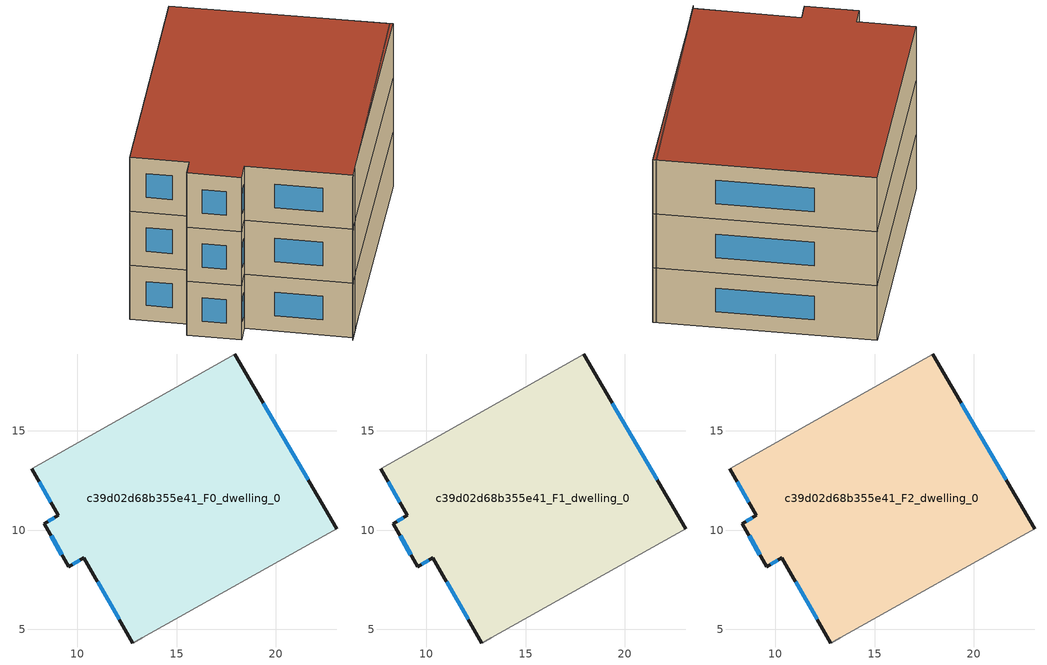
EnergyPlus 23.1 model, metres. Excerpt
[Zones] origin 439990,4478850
c39d02d68b355e41_F0_dwelling_0
 floor ground (EU_floor_Construction): 17.92,18.86 23.07,10.06 13.28,4.59 12.8,4.32 10.34,8.6 9.57,8.15 8.34,10.32 9.06,10.75 7.71,13.1 z0
 wall outside (EU_wall_Construction): 7.71,13.1 9.06,10.75 8.34,10.32 9.57,8.15 10.34,8.6 12.8,4.32 / 23.07,10.06 17.92,18.86 z0:3
 wall adiabatic (EU_wall_Construction): 17.92,18.86 7.71,13.1 / 12.8,4.32 13.28,4.59 23.07,10.06 z0:3
 window (EU_Window_Construction): 11.03,7.4 12.11,5.52 / 9.79,8.28 10.12,8.47 / 8.69,9.71 9.22,8.76 / 8.86,10.63 8.54,10.44 / 8.09,12.44 8.68,11.41 / 21.62,12.54 19.37,16.39 z0.84:2.16
c39d02d68b355e41_F1_dwelling_0
 floor to c39d02d68b355e41_F0_dwelling_0 (EU_floor_Construction): 17.92,18.86 23.07,10.06 13.28,4.59 12.8,4.32 10.34,8.6 9.57,8.15 8.34,10.32 9.06,10.75 7.71,13.1 z3
 wall outside (EU_wall_Construction): 7.71,13.1 9.06,10.75 8.34,10.32 9.57,8.15 10.34,8.6 12.8,4.32 / 23.07,10.06 17.92,18.86 z3:6
 wall adiabatic (EU_wall_Construction): 17.92,18.86 7.71,13.1 / 12.8,4.32 13.28,4.59 23.07,10.06 z3:6
 window (EU_Window_Construction): 11.03,7.4 12.11,5.52 / 9.79,8.28 10.12,8.47 / 8.69,9.71 9.22,8.76 / 8.86,10.63 8.54,10.44 / 8.09,12.44 8.68,11.41 / 21.62,12.54 19.37,16.39 z3.84:5.16
c39d02d68b355e41_F2_dwelling_0
 floor to c39d02d68b355e41_F1_dwelling_0 (EU_floor_Construction): 17.92,18.86 23.07,10.06 13.28,4.59 12.8,4.32 10.34,8.6 9.57,8.15 8.34,10.32 9.06,10.75 7.71,13.1 z6
 wall outside (EU_wall_Construction): 7.71,13.1 9.06,10.75 8.34,10.32 9.57,8.15 10.34,8.6 12.8,4.32 / 23.07,10.06 17.92,18.86 z6:9
 wall adiabatic (EU_wall_Construction): 17.92,18.86 7.71,13.1 / 12.8,4.32 13.28,4.59 23.07,10.06 z6:9
 window (EU_Window_Construction): 11.03,7.4 12.11,5.52 / 9.79,8.28 10.12,8.47 / 8.69,9.71 9.22,8.76 / 8.86,10.63 8.54,10.44 / 8.09,12.44 8.68,11.41 / 21.62,12.54 19.37,16.39 z6.84:8.16
 roof outside (EU_roof_Construction): 23.07,10.06 17.92,18.86 7.71,13.1 9.06,10.75 8.34,10.32 9.57,8.15 10.34,8.6 12.8,4.32 13.28,4.59 z9
shading: 12.64,4.22 22.99,10.21 z0:9
[Building]
EU S2 Campaign: North Axis=0; Terrain=City; Solar Distribution=FullExterior
[Site:Location]
Madrid: Latitude=40.5; Longitude=-3.5; Time Zone=1; Elevation=609
[SizingPeriod:WeatherFileDays]
AnnualSizingPeriod: Begin Month=1; Begin Day of Month=1; End Month=12; End Day of Month=31; Day of Week for Start Day=Monday; Use Weather File Daylight Saving Period=No; Use Weather File Rain and Snow Indicators=No
[MATERIAL]
EU_InternalMass_Material: Roughness=MediumRough; Thickness=0.1; Conductivity=1; Density=1800; Specific Heat=900; Thermal Absorptance=0.9; Solar Absorptance=0.7; Visible Absorptance=0.7
[MATERIAL:NOMASS] Roughness=MediumRough; Thermal Absorptance=0.9; Solar Absorptance=0.7; Visible Absorptance=0.7
Name | Thermal Resistance
EU_wall_NoMass; EU_roof_NoMass | 2.16768
EU_floor_NoMass | 1.14339
[WINDOWMATERIAL:SIMPLEGLAZINGSYSTEM]
EU_Window_SimpleGlazing: UFactor=3.23888; Solar Heat Gain Coefficient=0.85; Visible Transmittance=0.85
[CONSTRUCTION]
EU_wall_Construction: EU_wall_NoMass
EU_roof_Construction: EU_roof_NoMass
EU_floor_Construction: EU_floor_NoMass
EU_Window_Construction: EU_Window_SimpleGlazing
EU_InternalMass_Construction: EU_InternalMass_Material
[ZONE] Type=1; Multiplier=1; Ceiling Height=autocalculate; Floor Area=autocalculate; Part of Total Floor Area=Yes
Name | Volume
c39d02d68b355e41_F0_dwelling_0 | 364.623
c39d02d68b355e41_F1_dwelling_0; c39d02d68b355e41_F2_dwelling_0 | 364.622
[INTERNALMASS] Construction=EU_InternalMass_Construction; Surface Area=121.541
Name | Zone or ZoneList
c39d02d68b355e41_F0_dwelling_0_EU_InternalMass | c39d02d68b355e41_F0_dwelling_0
c39d02d68b355e41_F1_dwelling_0_EU_InternalMass | c39d02d68b355e41_F1_dwelling_0
c39d02d68b355e41_F2_dwelling_0_EU_InternalMass | c39d02d68b355e41_F2_dwelling_0
[OTHEREQUIPMENT] Fuel Type=Electricity; Design Level Calculation Method=Watts/Area; Power per Zone Floor Area=1; Fraction Latent=0; Fraction Radiant=0; Fraction Lost=0; Carbon Dioxide Generation Rate=0; EndUse Subcategory=EU_Step8_InternalGains
Name | Zone or ZoneList or Space or SpaceList | Schedule
EU_Step8_InternalGain_c39d02d68b355e41_F0_dwelling_0_f000 | c39d02d68b355e41_F0_dwelling_0 | EU_Step8_GainSchedule_c39d02d68b355e41_F0_dwelling_0_f000
EU_Step8_InternalGain_c39d02d68b355e41_F1_dwelling_0_f000 | c39d02d68b355e41_F1_dwelling_0 | EU_Step8_GainSchedule_c39d02d68b355e41_F1_dwelling_0_f000
EU_Step8_InternalGain_c39d02d68b355e41_F2_dwelling_0_f000 | c39d02d68b355e41_F2_dwelling_0 | EU_Step8_GainSchedule_c39d02d68b355e41_F2_dwelling_0_f000
[ZONEVENTILATION:DESIGNFLOWRATE] Schedule=EU_AlwaysOn; Design Flow Rate Calculation Method=AirChanges/Hour; Air Changes per Hour=0.480546; Ventilation Type=Natural; Fan Pressure Rise=0; Fan Total Efficiency=1; Constant Term Coefficient=1; Temperature Term Coefficient=0; Velocity Term Coefficient=0; Velocity Squared Term Coefficient=0; Minimum Indoor Temperature=-100; Maximum Indoor Temperature=100; Delta Temperature=-100; Minimum Outdoor Temperature=-100; Maximum Outdoor Temperature=100; Maximum Wind Speed=40
Name | Zone or ZoneList or Space or SpaceList
EU_ConstantAir_c39d02d68b355e41_F0_dwelling_0 | c39d02d68b355e41_F0_dwelling_0
EU_ConstantAir_c39d02d68b355e41_F1_dwelling_0 | c39d02d68b355e41_F1_dwelling_0
EU_ConstantAir_c39d02d68b355e41_F2_dwelling_0 | c39d02d68b355e41_F2_dwelling_0
[HVACTEMPLATE:THERMOSTAT] Constant Heating Setpoint=20; Constant Cooling Setpoint=50
EU_HeatOnly_c39d02d68b355e41_F0_dwelling_0; EU_HeatOnly_c39d02d68b355e41_F1_dwelling_0; EU_HeatOnly_c39d02d68b355e41_F2_dwelling_0
[HVACTEMPLATE:ZONE:IDEALLOADSAIRSYSTEM] System Availability Schedule=EU_AlwaysOn; Maximum Heating Supply Air Temperature=50; Minimum Cooling Supply Air Temperature=13; Maximum Heating Supply Air Humidity Ratio=0.0156; Minimum Cooling Supply Air Humidity Ratio=0.0077; Heating Limit=NoLimit; Cooling Limit=NoLimit; Heating Availability Schedule=EU_AlwaysOn; Cooling Availability Schedule=EU_CoolingOff; Dehumidification Control Type=ConstantSensibleHeatRatio; Cooling Sensible Heat Ratio=0.7; Dehumidification Setpoint=60; Humidification Control Type=None; Humidification Setpoint=30; Outdoor Air Method=None; Outdoor Air Flow Rate per Person=0.00944; Outdoor Air Flow Rate per Zone Floor Area=0; Outdoor Air Flow Rate per Zone=0; Demand Controlled Ventilation Type=None; Outdoor Air Economizer Type=NoEconomizer; Heat Recovery Type=None; Sensible Heat Recovery Effectiveness=0.7; Latent Heat Recovery Effectiveness=0.65
Name | Template Thermostat
c39d02d68b355e41_F0_dwelling_0 | EU_HeatOnly_c39d02d68b355e41_F0_dwelling_0
c39d02d68b355e41_F1_dwelling_0 | EU_HeatOnly_c39d02d68b355e41_F1_dwelling_0
c39d02d68b355e41_F2_dwelling_0 | EU_HeatOnly_c39d02d68b355e41_F2_dwelling_0
[SIZING:ZONE] Zone Cooling Design Supply Air Temperature Input Method=SupplyAirTemperature; Zone Cooling Design Supply Air Temperature=13; Zone Heating Design Supply Air Temperature Input Method=SupplyAirTemperature; Zone Heating Design Supply Air Temperature=50; Zone Cooling Design Supply Air Humidity Ratio=0.008; Zone Heating Design Supply Air Humidity Ratio=0.008; Cooling Design Air Flow Method=DesignDay; Cooling Design Air Flow Rate=0; Cooling Minimum Air Flow per Zone Floor Area=0.000762; Cooling Minimum Air Flow=0; Cooling Minimum Air Flow Fraction=0.2; Heating Design Air Flow Method=DesignDay; Heating Design Air Flow Rate=0; Heating Maximum Air Flow per Zone Floor Area=0.002032; Heating Maximum Air Flow=0.141576; Heating Maximum Air Flow Fraction=0.3; Account for Dedicated Outdoor Air System=No; Dedicated Outdoor Air System Control Strategy=NeutralSupplyAir; Dedicated Outdoor Air Low Setpoint Temperature for Design=autosize; Dedicated Outdoor Air High Setpoint Temperature for Design=autosize; Zone Load Sizing Method=Sensible Load Only No Latent Load; Zone Latent Cooling Design Supply Air Humidity Ratio Input Method=HumidityRatioDifference; Zone Cooling Design Supply Air Humidity Ratio Difference=0.005; Zone Latent Heating Design Supply Air Humidity Ratio Input Method=HumidityRatioDifference; Zone Humidification Design Supply Air Humidity Ratio Difference=0.005
c39d02d68b355e41_F0_dwelling_0; c39d02d68b355e41_F1_dwelling_0; c39d02d68b355e41_F2_dwelling_0
[SCHEDULE:CONSTANT]
Name | Hourly Value
EU_AlwaysOn | 1
EU_CoolingOff | 0
[SCHEDULE:FILE] Column Number=1; Rows to Skip at Top=0; Number of Hours of Data=8760; Column Separator=Comma; Interpolate to Timestep=No; Minutes per Item=60; Adjust Schedule for Daylight Savings=Yes
Name | File
EU_Step8_GainSchedule_c39d02d68b355e41_F0_dwelling_0_f000 | ../../schedules/c39d02d68b355e41/c39d02d68b355e41_F0_dwelling_0_f000_gain.csv
EU_Step8_GainSchedule_c39d02d68b355e41_F1_dwelling_0_f000 | ../../schedules/c39d02d68b355e41/c39d02d68b355e41_F1_dwelling_0_f000_gain.csv
EU_Step8_GainSchedule_c39d02d68b355e41_F2_dwelling_0_f000 | ../../schedules/c39d02d68b355e41/c39d02d68b355e41_F2_dwelling_0_f000_gain.csv
